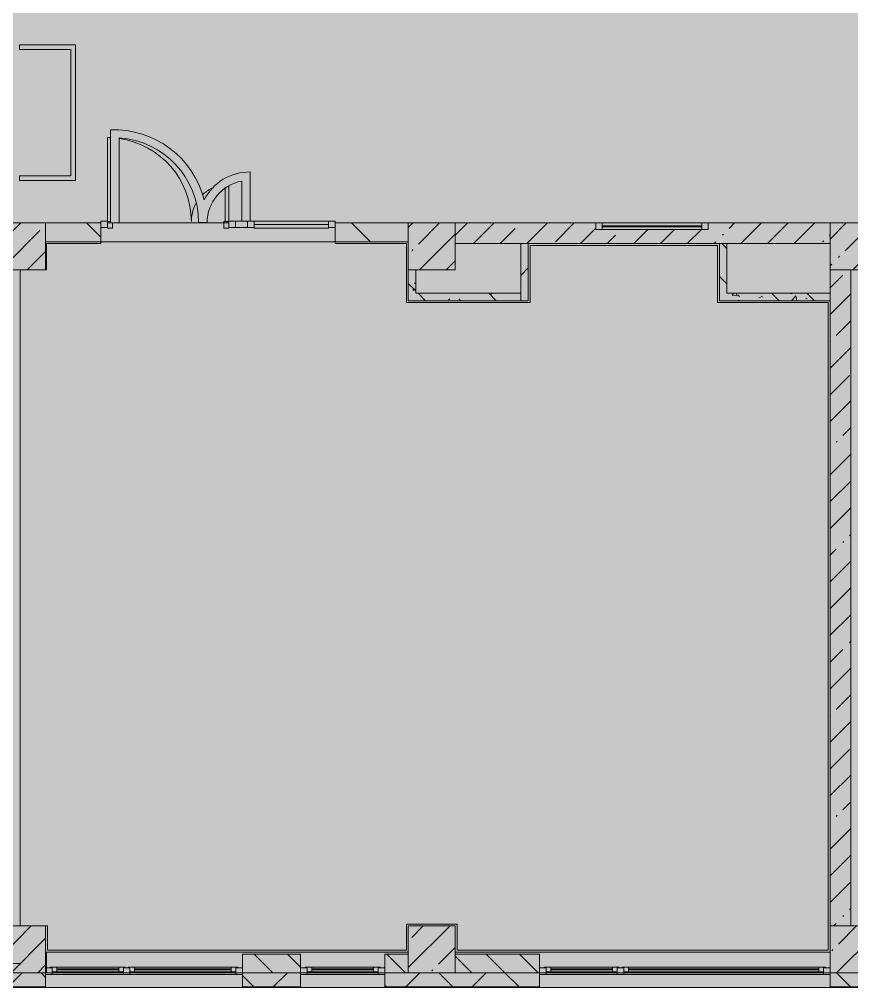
# Model space of a CAD drawing. Header units: millimetres. Extents: x 35224 to 234359, y -8553 to 29000.
# Drawn here: x 146109 to 154989, y -258 to 10072 of the extents above; entities that cross this region are included whole.
import ezdxf

# ---------------------------------------------------------------- set-up
doc = ezdxf.new("R2010")
doc.units = ezdxf.units.MM
doc.layers.add('A-DETL-GENF-2', color=7, linetype='Continuous', lineweight=9, true_color=0xc0c0c0, transparency=0.4)
for name, color, linetype, lineweight, true_color in [('A-DETL-GENF-4', 7, 'Continuous', 5, 0xb7b7b7), ('A-DOOR-3', 7, 'Continuous', 5, 0xe2e2e2), ('A-DOOR-4', 7, 'Continuous', 5, 0xb7b7b7), ('A-FLOR-1', 7, 'Continuous', 5, 0xb7b7b7), ('A-GLAZ-2', 7, 'Continuous', 5, 0x737373), ('A-GLAZ-CURT-2', 7, 'Continuous', 5, 0x737373), ('A-GLAZ-CWMG-2', 7, 'Continuous', 5, 0x737373), ('A-WALL-5', 7, 'Continuous', 5, 0x737373), ('A-WALL-6', 7, 'Continuous', 9, 0x737373), ('I-WALL-2', 7, 'Continuous', 5, 0x737373), ('I-WALL-4', 7, 'Continuous', 5, 0x787878), ('S-COLS-2', 7, 'Continuous', 5, 0x737373)]:
    doc.layers.add(name, color=color, linetype=linetype, lineweight=lineweight, true_color=true_color)
for name, color, linetype, lineweight in [('A-WALL', 7, 'Continuous', 9), ('A-WALL-4', 7, 'Continuous', 5), ('I-WALL-3', 7, 'Continuous', 5), ('S-COLS-1', 7, 'Continuous', 5), ('Оси', 7, 'Continuous', 9)]:
    doc.layers.add(name, color=color, linetype=linetype, lineweight=lineweight)
pattern_1 = [(45, (107348.6900749453, 0), (-285.1231318439457, 285.1231318439457), []), (45, (107633.8130749453, 0), (-285.1231318439457, 285.1231318439457), [504.031, -100.806, 16.764, -84.042])]
pattern_2 = [(135, (107348.6900749453, 0), (-377.1707570849044, -377.1707570849044), [533.4, -88.9, 17.78, -88.9]), (135, (107348.6900749453, 376.936), (-377.1707570849044, -377.1707570849044), []), (49.99999999999999, (107348.6900749453, 0), (637.6445496317396, -55.7866012491894), [66.675, -733.425]), (355, (107348.6900749453, 0), (-123.3494052812125, 668.6992114200309), [53.34, -586.74]), (100.451, (107401.8270749453, -4.649), (514.2988465281414, 612.9079156658227), [56.665, -623.315]), (46.184, (107348.6900749453, 177.8), (948.7764464228744, -147.1496849238301), [100.012, -1100.137]), (96.63599999999998, (107427.7550749453, 165.538), (830.9090981729886, 865.9967942050081), [84.99799999999999, -934.9730000000001]), (351.184, (107348.6900749453, 177.8), (830.9176792580986, 865.9881767122087), [80.01, -880.11]), (21, (107437.5900749453, 133.35), (530.6506082914907, -357.9282728059785), [66.675, -733.425]), (326, (107437.5900749453, 133.35), (216.3079900246975, 644.6584867885285), [53.34, -586.74]), (71.45100000000001, (107481.8110749453, 103.523), (746.9595603724937, 286.7243132246218), [56.665, -623.315]), (37.50000000000001, (107348.6900749453, 0), (10.81053201150218, 295.9425806784625), [16.764, -562.864, 16.764, -578.866, -588.962]), (37.50000000000001, (107348.6900749453, 0), (10.81053201150218, 295.9425806784625), [-1175.258, 16.764, -572.198]), (7.499999999999999, (107348.6900749453, 0), (233.8691553773862, 350.6317535878175), [16.764, -322.834, 16.764, -549.529, -224.472]), (7.499999999999999, (107348.6900749453, 0), (233.8691553773862, 350.6317535878175), [-905.8910000000001, 16.764, -207.708]), (327.5, (107150.4430749453, 0), (474.5678190155741, -20.05130995225451), [16.764, -205.486, 16.764, -676.6560000000001, -920.115]), (327.5, (107150.4430749453, 0), (474.5678190155741, -20.05130995225451), [-915.67, 16.764, -903.3510000000001]), (317.5, (107061.5430749453, 0), (518.4521777352322, 88.99335749141707), [16.764, -272.161, 16.764, -443.7380000000001, -653.415]), (317.5, (107061.5430749453, 0), (518.4521777352322, 88.99335749141707), [-749.427, 16.764, -636.651])]

# ---------------------------------------------------------------- blocks, each defined once
blk = doc.blocks.new('BSC_Колонна _Прямоугольная - 500х500-23286270-3_7_2_птичка')
at = {"layer": 'S-COLS-1'}
h = blk.add_hatch(dxfattribs=at)
h.set_pattern_fill('FP_68', color=256, style=0, pattern_type=2)
h.set_pattern_definition([(45, (-38790, -7650), (-285.1231318439457, 285.1231318439457), []), (45, (-38504.877, -7650), (-285.1231318439457, 285.1231318439457), [504.031, -100.806, 16.764, -84.042])])
h.paths.add_polyline_path([(-249.9999999999432, -249.9999999999778), (250.0000000000645, -249.9999999999432), (250.0000000000645, 250.0000000000471), (-249.9999999999432, 250.0000000000471), (-249.9999999999432, 100.3291778966268)])
at = {"layer": 'S-COLS-2'}
for p, q in [((250.0000000000001, 250), (-250.0000000000001, 249.9999999999993)), ((-250.0000000000001, 249.9999999999993), (-249.9999999999954, -249.9999999999999)), ((249.9999999999998, -249.999999999992), (250.0000000000001, 250)), ((-249.9999999999954, -249.9999999999999), (249.9999999999998, -249.999999999992))]:
    blk.add_line(p, q, dxfattribs=at)
blk = doc.blocks.new('BSC_Колонна _Прямоугольная - 500х500-V98-3_7_2_птичка')
at = {"layer": 'S-COLS-1'}
h = blk.add_hatch(dxfattribs=at)
h.set_pattern_fill('FP_69', color=256, style=0, pattern_type=2)
h.set_pattern_definition([(45, (-43160, -7650), (-285.1231318439457, 285.1231318439457), []), (45, (-42874.877, -7650), (-285.1231318439457, 285.1231318439457), [504.031, -100.806, 16.764, -84.042])])
h.paths.add_polyline_path([(-249.9999999999432, -249.9999999999778), (250.0000000000645, -249.9999999999432), (250.0000000000645, 250.0000000000471), (-249.9999999999432, 250.0000000000471)])
at = {"layer": 'S-COLS-2'}
for p, q in [((250.0000000000001, 250), (-250.0000000000001, 249.9999999999993)), ((-250.0000000000001, 249.9999999999993), (-249.9999999999954, -249.9999999999999)), ((249.9999999999998, -249.999999999992), (250.0000000000001, 250)), ((-249.9999999999954, -249.9999999999999), (249.9999999999998, -249.999999999992))]:
    blk.add_line(p, q, dxfattribs=at)
blk = doc.blocks.new('BSC_Колонна _Прямоугольная - 500х500-V99-3_7_2_птичка')
at = {"layer": 'S-COLS-1'}
h = blk.add_hatch(dxfattribs=at)
h.set_pattern_fill('FP_70', color=256, style=0, pattern_type=2)
h.set_pattern_definition([(45, (-47660, -7650), (-285.1231318439457, 285.1231318439457), []), (45, (-47374.877, -7650), (-285.1231318439457, 285.1231318439457), [504.031, -100.806, 16.764, -84.042])])
h.paths.add_polyline_path([(-113.1469095863938, -250.0000000000125), (250.0000000000471, -249.9999999999432), (250.0000000000471, 250.0000000000471), (-249.9999999999605, 250.0000000000471), (-249.9999999999432, -250.0000000000125)])
at = {"layer": 'S-COLS-2'}
for p, q in [((250.0000000000001, 250), (-250.0000000000001, 249.9999999999993)), ((-250.0000000000001, 249.9999999999993), (-249.9999999999954, -249.9999999999999)), ((249.9999999999998, -249.999999999992), (250.0000000000001, 250)), ((-249.9999999999954, -249.9999999999999), (249.9999999999998, -249.999999999992))]:
    blk.add_line(p, q, dxfattribs=at)
blk = doc.blocks.new('BSC_Колонна _Прямоугольная - 500х500-V104-3_7_2_птичка')
at = {"layer": 'S-COLS-1'}
h = blk.add_hatch(dxfattribs=at)
h.set_pattern_fill('FP_75', color=256, style=0, pattern_type=2)
h.set_pattern_definition([(45, (-38790, -150), (-285.1231318439457, 285.1231318439457), []), (45, (-38504.877, -150), (-285.1231318439457, 285.1231318439457), [504.031, -100.806, 16.764, -84.042])])
h.paths.add_polyline_path([(-249.9999999999432, -249.9999999999778), (250.0000000000645, -249.9999999999432), (250.0000000000645, 250.0000000000471), (-249.9999999999605, 250.0000000000471), (-249.9999999999605, 80.48647143902336)])
at = {"layer": 'S-COLS-2'}
for p, q in [((250.0000000000001, 250), (-250.0000000000001, 249.9999999999993)), ((-250.0000000000001, 249.9999999999993), (-249.9999999999954, -249.9999999999999)), ((249.9999999999998, -249.999999999992), (250.0000000000001, 250)), ((-249.9999999999954, -249.9999999999999), (249.9999999999998, -249.999999999992))]:
    blk.add_line(p, q, dxfattribs=at)
blk = doc.blocks.new('BSC_Колонна _Прямоугольная - 500х500-V105-3_7_2_птичка')
at = {"layer": 'S-COLS-1'}
h = blk.add_hatch(dxfattribs=at)
h.set_pattern_fill('FP_76', color=256, style=0, pattern_type=2)
h.set_pattern_definition([(45, (-43160, -150), (-285.1231318439457, 285.1231318439457), []), (45, (-42874.877, -150), (-285.1231318439457, 285.1231318439457), [504.031, -100.806, 16.764, -84.042])])
h.paths.add_polyline_path([(-249.9999999999432, -249.9999999999778), (250.0000000000645, -249.9999999999432), (250.0000000000645, 250.0000000000471), (-249.9999999999432, 250.0000000000471), (-249.9999999999432, 32.08819538443386)])
at = {"layer": 'S-COLS-2'}
for p, q in [((250.0000000000001, 250), (-250.0000000000001, 249.9999999999993)), ((-250.0000000000001, 249.9999999999993), (-249.9999999999954, -249.9999999999999)), ((249.9999999999998, -249.999999999992), (250.0000000000001, 250)), ((-249.9999999999954, -249.9999999999999), (249.9999999999998, -249.999999999992))]:
    blk.add_line(p, q, dxfattribs=at)
blk = doc.blocks.new('BSC_Колонна _Прямоугольная - 500х500-V106-3_7_2_птичка')
at = {"layer": 'S-COLS-1'}
h = blk.add_hatch(dxfattribs=at)
h.set_pattern_fill('FP_77', color=256, style=0, pattern_type=2)
h.set_pattern_definition([(45, (-47660, -150), (-285.1231318439457, 285.1231318439457), []), (45, (-47374.877, -150), (-285.1231318439457, 285.1231318439457), [504.031, -100.806, 16.764, -84.042])])
h.paths.add_polyline_path([(-249.9999999999432, -250.0000000000125), (250.0000000000645, -249.9999999999432), (250.0000000000645, 250.0000000000125), (-249.9999999999432, 250.0000000000125)])
at = {"layer": 'S-COLS-2'}
for p, q in [((250.0000000000001, 250), (-250.0000000000001, 249.9999999999993)), ((-250.0000000000001, 249.9999999999993), (-249.9999999999954, -249.9999999999999)), ((249.9999999999998, -249.999999999992), (250.0000000000001, 250)), ((-249.9999999999954, -249.9999999999999), (249.9999999999998, -249.999999999992))]:
    blk.add_line(p, q, dxfattribs=at)
blk = doc.blocks.new('120_Окно_СКБ_2Ст - 120_Окно_СКБ_2Ст 3100х2500 _мал_створка слева_ 2-V129-3_7_2_птичка')
at = {"layer": 'A-GLAZ-2'}
for p, q in [((-1550.000000000005, -126.9999999999662), (-1550.000000000005, -56.99999999995605)), ((-1550.000000000005, -56.99999999995605), (-1479.999999999972, -56.99999999995618)), ((1549.999999999991, -56.99999999996092), (-1550.000000000006, -56.99999999995591)), ((-1479.999999999972, -56.99999999995618), (-1479.999999999972, -126.9999999999663)), ((650.0000000000198, -86.99999999997189), (-1479.999999999978, -86.99999999996503)), ((-1479.999999999978, -86.99999999996503), (-1479.999999999979, -126.9999999999675)), ((-1429.999999999976, -136.9999999999591), (-1429.999999999973, -86.9999999999651)), ((600.0000000000285, -136.9999999999746), (600.0000000000284, -86.99999999997173)), ((650.0000000000249, -126.9999999999697), (650.0000000000249, -56.99999999995956)), ((650.0000000000249, -56.99999999995956), (720.0000000000246, -56.9999999999597)), ((650.0000000000196, -126.9999999999744), (650.0000000000198, -86.99999999997189)), ((720.0000000000246, -56.9999999999597), (720.0000000000246, -126.9999999999698)), ((1480.000000000027, -86.99999999997233), (720.000000000027, -86.9999999999699)), ((720.000000000027, -86.9999999999699), (720.0000000000267, -126.9999999999724)), ((770.0000000000308, -136.9999999999731), (770.0000000000314, -86.99999999997003)), ((1430.000000000035, -136.9999999999752), (1430.000000000035, -86.99999999997216)), ((1480.00000000004, -126.9999999999711), (1480.00000000004, -56.99999999996092)), ((1480.00000000004, -56.99999999996092), (1549.999999999991, -56.99999999996106)), ((1480.000000000026, -126.9999999999748), (1480.000000000027, -86.99999999997233)), ((1549.999999999991, -56.99999999996106), (1549.999999999991, -126.9999999999712)), ((-1479.999999999972, -126.9999999999663), (-1550.000000000005, -126.9999999999662)), ((-1549.999982117578, -126.999999999966), (-1499.999999999971, -126.9999999999661)), ((-1479.999999999979, -126.9999999999675), (-1499.999999999976, -126.9999999999675)), ((-1499.999999999976, -126.9999999999675), (-1499.999999999976, -136.999999999968)), ((-1499.999999999976, -136.999999999968), (670.0000000000283, -136.999999999975)), ((670.0000000000284, -136.9999999999753), (-1499.999999999976, -136.9999999999579)), ((-1429.999999999974, -106.9999999999631), (600.0000000000288, -106.9999999999696)), ((600.0000000000288, -116.9999999999696), (-1429.999999999975, -116.999999999963)), ((720.0000000000246, -126.9999999999698), (650.0000000000249, -126.9999999999697)), ((670.0000000000283, -126.9999999999745), (650.0000000000196, -126.9999999999744)), ((670.0000000000234, -126.9999999999696), (700.0000000000272, -126.9999999999697)), ((670.0000000000283, -136.999999999975), (670.0000000000283, -126.9999999999745)), ((720.0000000000267, -126.9999999999724), (700.0000000000305, -126.9999999999723)), ((700.0000000000305, -126.9999999999723), (700.0000000000305, -136.9999999999729)), ((700.0000000000305, -136.9999999999729), (1500.000000000035, -136.9999999999754)), ((1500.000000000035, -136.9999999999754), (700.0000000000304, -136.9999999999729)), ((770.0000000000313, -106.9999999999679), (1430.000000000035, -106.99999999997)), ((1430.000000000035, -116.9999999999699), (770.0000000000313, -116.9999999999678)), ((1549.999999999991, -126.9999999999712), (1480.00000000004, -126.9999999999711)), ((1500.000000000035, -126.9999999999749), (1480.000000000026, -126.9999999999748)), ((1500.000000000031, -126.9999999999709), (1549.999999999991, -126.999999999971)), ((1500.000000000035, -136.9999999999754), (1500.000000000035, -126.9999999999749))]:
    blk.add_line(p, q, dxfattribs=at)
blk = doc.blocks.new('120_Окно_СКБ_2Ст - 120_Окно_СКБ_2Ст 2100х2400 _мал створка справа_-V130-3_7_2_птичка')
at = {"layer": 'A-GLAZ-2'}
for p, q in [((-1050.000000000006, -126.999999999967), (-1050.000000000006, -56.99999999995686)), ((-1050.000000000006, -56.99999999995686), (-979.999999999972, -56.99999999995699)), ((1049.999999999991, -56.9999999999601), (-1050.000000000006, -56.99999999995672)), ((-979.999999999972, -56.99999999995699), (-979.999999999972, -126.9999999999671)), ((150.0000000000198, -86.99999999996864), (-979.9999999999795, -86.999999999965)), ((-979.9999999999795, -86.999999999965), (-979.9999999999797, -126.9999999999675)), ((-929.9999999999758, -136.9999999999682), (-929.9999999999752, -86.99999999996517)), ((100.0000000000283, -136.9999999999715), (100.0000000000284, -86.99999999996848)), ((150.0000000000245, -126.999999999969), (150.0000000000245, -56.99999999995882)), ((150.0000000000245, -56.99999999995882), (220.0000000000244, -56.99999999995889)), ((150.0000000000196, -126.9999999999712), (150.0000000000198, -86.99999999996864)), ((220.0000000000244, -56.99999999995889), (220.0000000000244, -126.999999999969)), ((980.0000000000263, -86.99999999997071), (220.0000000000266, -86.99999999996828)), ((220.0000000000266, -86.99999999996828), (220.0000000000265, -126.9999999999708)), ((270.0000000000305, -136.9999999999715), (270.000000000031, -86.99999999996842)), ((930.0000000000348, -136.9999999999736), (930.0000000000349, -86.99999999997056)), ((980.0000000000405, -126.9999999999702), (980.0000000000405, -56.9999999999601)), ((980.0000000000405, -56.9999999999601), (1049.999999999992, -56.99999999996024)), ((980.0000000000261, -126.9999999999732), (980.0000000000263, -86.99999999997071)), ((1049.999999999992, -56.99999999996024), (1049.999999999992, -126.9999999999704)), ((-979.999999999972, -126.9999999999671), (-1050.000000000006, -126.999999999967)), ((-1050.000000000006, -126.9999999999668), (-999.9999999999712, -126.9999999999669)), ((-979.9999999999797, -126.9999999999675), (-999.9999999999761, -126.9999999999674)), ((-999.9999999999761, -126.9999999999674), (-999.9999999999762, -136.9999999999679)), ((-999.9999999999761, -136.9999999999679), (170.0000000000281, -136.9999999999717)), ((170.0000000000281, -136.9999999999718), (-999.9999999999761, -136.999999999968)), ((-929.9999999999753, -106.999999999963), (100.0000000000284, -106.9999999999663)), ((100.0000000000283, -116.9999999999663), (-929.9999999999757, -116.9999999999629)), ((220.0000000000244, -126.999999999969), (150.0000000000245, -126.999999999969)), ((170.0000000000281, -126.9999999999712), (150.0000000000196, -126.9999999999712)), ((170.0000000000325, -126.9999999999688), (200.0000000000363, -126.9999999999688)), ((170.0000000000281, -136.9999999999717), (170.0000000000281, -126.9999999999712)), ((220.0000000000265, -126.9999999999708), (200.0000000000303, -126.9999999999707)), ((200.0000000000303, -126.9999999999707), (200.0000000000302, -136.9999999999712)), ((200.0000000000302, -136.9999999999712), (1000.000000000034, -136.9999999999738)), ((1000.000000000034, -136.9999999999738), (200.0000000000302, -136.9999999999712)), ((270.0000000000308, -106.9999999999662), (930.0000000000348, -106.9999999999684)), ((930.0000000000348, -116.9999999999683), (270.0000000000308, -116.9999999999662)), ((1049.999999999992, -126.9999999999704), (980.0000000000405, -126.9999999999702)), ((1000.000000000034, -126.9999999999733), (980.0000000000261, -126.9999999999732)), ((1000.000000000041, -126.9999999999701), (1049.999939973732, -126.9999999999702)), ((1000.000000000034, -136.9999999999738), (1000.000000000034, -126.9999999999733))]:
    blk.add_line(p, q, dxfattribs=at)
blk = doc.blocks.new('120_Окно_СКБ_1Ст - 120_Окно_СКБ_1Ст 900х2500_h_-V127-3_7_2_птичка')
at = {"layer": 'A-GLAZ-2'}
for p, q in [((-450.0000000000072, -126.9999999999679), (-450.0000000000072, -56.9999999999578)), ((-450.0000000000072, -56.9999999999578), (-379.9999999999655, -56.99999999995794)), ((449.999999999992, -56.99999999995914), (-450.0000000000076, -56.99999999995769)), ((-379.9999999999655, -56.99999999995794), (-379.9999999999655, -126.9999999999681)), ((379.999999999989, -86.99999999996878), (-380.0000000000107, -86.99999999996635)), ((-380.0000000000107, -86.99999999996635), (-380.0000000000108, -126.9999999999688)), ((-330.0000000000068, -136.9999999999696), (-330.0000000000063, -86.9999999999665)), ((329.9999999999974, -136.9999999999717), (329.9999999999976, -86.99999999996864)), ((380.000000000048, -126.9999999999693), (380.000000000048, -56.99999999995916)), ((380.000000000048, -56.99999999995916), (449.9999999999924, -56.99999999995929)), ((379.9999999999889, -126.9999999999713), (379.999999999989, -86.99999999996878)), ((449.9999999999924, -56.99999999995929), (449.9999999999924, -126.9999999999694)), ((-379.9999999999655, -126.9999999999681), (-450.0000000000072, -126.9999999999679)), ((-450.0000000000076, -126.9999999999679), (-400.000000000004, -126.999999999968)), ((-380.0000000000108, -126.9999999999688), (-400.000000000007, -126.9999999999688)), ((-400.000000000007, -126.9999999999688), (-400.000000000007, -136.9999999999693)), ((-400.000000000007, -136.9999999999693), (399.999999999997, -136.9999999999719)), ((399.999999999997, -136.9999999999719), (-400.000000000007, -136.9999999999693)), ((-330.0000000000065, -106.9999999999643), (329.9999999999974, -106.9999999999664)), ((329.9999999999974, -116.9999999999664), (-330.0000000000065, -116.9999999999643)), ((449.9999999999924, -126.9999999999694), (380.000000000048, -126.9999999999693)), ((399.999999999997, -126.9999999999714), (379.9999999999889, -126.9999999999713)), ((400.0000000000097, -126.9999999999692), (449.999999999992, -126.9999999999693)), ((399.999999999997, -136.9999999999719), (399.999999999997, -126.9999999999714))]:
    blk.add_line(p, q, dxfattribs=at)
blk = doc.blocks.new('Прямоугольный импост - 50 x 70 мм-V261-3_7_2_птичка')
at = {"layer": 'A-GLAZ-CWMG-2'}
for p, q in [((-70.0000000000014, 34.99999999999962), (0, 34.99999999999962)), ((-70.0000000000014, -34.99999999999962), (-70.0000000000014, 34.99999999999962)), ((0, 34.99999999999962), (0, -34.99999999999962)), ((0, -34.99999999999962), (-70.0000000000014, -34.99999999999962))]:
    blk.add_line(p, q, dxfattribs=at)
blk = doc.blocks.new('Дверь_Витражная_остекление_ - ДВН_ДАО_Главный вход_1200 в свету-V262-3_7_2_птичка')
at = {"layer": 'A-DOOR-3'}
for points in [[(-647.4999999999135, 30.00000000002783), (-613.4883955160102, 35.00000000004402), (-613.4883955160275, 925.0000000000496), (-647.4999999999308, 921.7518797556277), (-647.4999999999135, 35.00000000004402)], [(607.5000000000612, 30.00000000002783), (647.5000000000521, 35.00000000004402), (647.5000000000347, 410.4748570641116), (607.5000000000438, 378.3769550022583), (607.5000000000612, 35.00000000004402)]]:
    blk.add_hatch(color=256, dxfattribs=at).paths.add_polyline_path(points)
at = {"layer": 'A-DETL-GENF-4'}
for p, q in [((-613.4883955160891, 924.9999999999727), (-647.4999999999917, 924.9999999999728)), ((-647.4999999999917, 924.9999999999728), (-647.4999999999932, 35.00000000000693)), ((607.4999999999853, 385.0520140507913), (607.499999999986, 29.99999999999379)), ((647.499999999986, 35.00000000000707), (647.4999999999853, 410.4748570641395)), ((-647.4999999999932, 29.99999999999403), (-613.4883955160801, 29.99999999999397)), ((-613.4883955160782, 29.99999999999399), (-647.499999999993, 29.99999999999397)), ((-592.499999999993, -40.000000000006), (-592.499999999993, 14.99999999906828)), ((592.499999999986, -40.00000000000602), (592.499999999986, 29.99999999999399)), ((592.499999999986, 29.99999999999398), (647.499999999986, 29.99999999999398)), ((607.499999999986, 29.99999999999376), (647.499999999986, 29.99999999999384)), ((-647.499999999993, -40.00000000000602), (-592.4999999999928, -40.000000000006)), ((647.499999999986, -40.00000000000602), (592.499999999986, -40.00000000000602))]:
    blk.add_line(p, q, dxfattribs=at)
at = {"layer": 'A-DOOR-4'}
for p, q in [((-647.4999999999898, 924.9999999999732), (-647.499999999993, 35.00000000000707)), ((647.4999999999848, 410.4748570641399), (647.499999999986, 35.00000000000713))]:
    blk.add_line(p, q, dxfattribs=at)
for centre, radius, start, end in [((-647.4999999999931, 29.99999999999402), 894.9999999999797, 87.78642507887425, 89.99999999999984), ((-647.4999999999931, 29.99999999999402), 894.999999999979, 359.9999999999996, 81.92896125367797), ((647.4999999999861, 29.99999999999401), 400.0000000000003, 117.1205729378405, 134.5388547823214), ((647.4999999999861, 29.99999999999401), 400.0000000000004, 151.2129731264885, 179.9999999999997)]:
    blk.add_arc(centre, radius, start, end, dxfattribs=at)
blk = doc.blocks.new('Системная панель - Стемалит - 40мм-V263-3_7_2_птичка')
at = {"layer": 'A-GLAZ-CURT-2'}
for p, q in [((65.00000000000254, 34.99999999999962), (-65.00000000000254, 34.99999999999962)), ((-65.00000000000254, 34.99999999999962), (-65.00000000000254, -34.99999999999962)), ((65.00000000000254, -34.99999999999962), (65.00000000000254, 34.99999999999962)), ((-65.00000000000254, -34.99999999999962), (65.00000000000254, -34.99999999999962))]:
    blk.add_line(p, q, dxfattribs=at)
blk = doc.blocks.new('Прямоугольный импост - 50 x 70 мм-V264-3_7_2_птичка')
at = {"layer": 'A-GLAZ-CWMG-2'}
for p, q in [((-35.0000000000007, 34.99999999999962), (35.0000000000007, 34.99999999999962)), ((-35.0000000000007, -34.99999999999962), (-35.0000000000007, 34.99999999999962)), ((35.0000000000007, 34.99999999999962), (35.0000000000007, -34.99999999999962)), ((35.0000000000007, -34.99999999999962), (-35.0000000000007, -34.99999999999962))]:
    blk.add_line(p, q, dxfattribs=at)
blk = doc.blocks.new('Прямоугольный импост - 50 x 70 мм-V265-3_7_2_птичка')
at = {"layer": 'A-GLAZ-CWMG-2'}
for p, q in [((0, 34.99999999999962), (-70.0000000000014, 34.99999999999962)), ((-70.0000000000014, 34.99999999999962), (-70.0000000000014, -34.99999999999962)), ((0, -34.99999999999962), (0, 34.99999999999962)), ((-70.0000000000014, -34.99999999999962), (0, -34.99999999999962))]:
    blk.add_line(p, q, dxfattribs=at)
blk = doc.blocks.new('Системная панель - Стекло - 40мм-V266-3_7_2_птичка')
at = {"layer": 'A-GLAZ-CURT-2'}
for p, q in [((397.5000000000049, 0), (-397.5000000000049, 0)), ((-397.5000000000049, 0), (-397.5000000000049, -39.99999999999957)), ((397.5000000000049, -39.99999999999957), (397.5000000000049, 0)), ((-397.5000000000049, -39.99999999999957), (397.5000000000049, -39.99999999999957))]:
    blk.add_line(p, q, dxfattribs=at)
blk = doc.blocks.new('Прямоугольный импост - 50 x 70 мм-V267-3_7_2_птичка')
at = {"layer": 'A-GLAZ-CWMG-2'}
for p, q in [((-35.0000000000007, 34.99999999999962), (35.0000000000007, 34.99999999999962)), ((-35.0000000000007, -34.99999999999962), (-35.0000000000007, 34.99999999999962)), ((35.0000000000007, 34.99999999999962), (35.0000000000007, -34.99999999999962)), ((35.0000000000007, -34.99999999999962), (-35.0000000000007, -34.99999999999962))]:
    blk.add_line(p, q, dxfattribs=at)
blk = doc.blocks.new('Прямоугольный импост - 50 x 70 мм-V268-3_7_2_птичка')
at = {"layer": 'A-GLAZ-CWMG-2'}
blk.add_line((42059.99998117722, 7920.00000533465), (41264.99998117721, 7920.000005334658), dxfattribs=at)
blk = doc.blocks.new('120_Окно_СКБ_1Ст - 120_Окно_СКБ_1Ст 400х1200 EI30-V274-3_7_2_птичка')
at = {"layer": 'A-GLAZ-2'}
for p, q in [((-600.0000000000073, 40.00000000095767), (-600.0000000000073, 110.0000000009678)), ((-600.0000000000073, 110.0000000009678), (-529.9999999999654, 110.0000000009677)), ((599.9999999999919, 110.000000000966), (-600.0000000000076, 110.0000000009679)), ((-529.9999999999654, 110.0000000009677), (-529.9999999999654, 40.00000000095757)), ((530.0000000000479, 40.00000000095588), (530.0000000000479, 110.000000000966)), ((530.0000000000479, 110.000000000966), (599.9999999999923, 110.0000000009659)), ((599.9999999999923, 110.0000000009659), (599.9999999999923, 40.00000000095577)), ((-529.9999999999654, 40.00000000095757), (-600.0000000000073, 40.00000000095767)), ((-600.0000000000076, 40.00000000095777), (599.9999999999919, 40.00000000095583)), ((529.9999999999892, 80.00000000095692), (-530.0000000000099, 80.00000000096034)), ((529.9999999999892, 70.00000000095696), (-530.0000000000099, 70.00000000096038)), ((599.9999999999923, 40.00000000095577), (530.0000000000479, 40.00000000095588))]:
    blk.add_line(p, q, dxfattribs=at)

msp = doc.modelspace()

# ---------------------------------------------------------------- hatches: boundary and pattern name
at = {"layer": 'A-DETL-GENF-2'}
msp.add_hatch(color=256, dxfattribs=at).paths.add_polyline_path([(178200.6435638576, -251.6793637155826), (183198.6900212005, -251.6793637155826), (183198.6900212005, 3288.320636284375), (191918.6900212006, 3288.320636284375), (191918.6900212006, 27348.32063628441), (149258.6900212006, 27348.32063628455), (149258.6900212006, 23888.32063628451), (145658.807834366, 23888.32063628451), (145658.807834366, -251.6793637155132), (177268.4395498937, -251.6793637155826)])
at = {"layer": 'A-WALL-4'}
h = msp.add_hatch(dxfattribs=at)
h.set_pattern_fill('FP_91', color=256, style=0, pattern_type=2)
h.set_pattern_definition([(135, (107348.6900749453, 0), (-176.7766952966369, -176.7766952966369), [])])
h.paths.add_polyline_path([(172607.4194800743, -100.0000000018138), (172758.6900561225, -100.0000000018138), (172758.6900561226, 99.99999999817537), (172508.6900569499, 99.99999999817537), (172508.6900569499, -100.0000000018138)])
h.paths.add_polyline_path([(162353.1753264718, -100.0000000018138), (162858.6901037739, -100.0000000018138), (162858.6901037739, 99.99999999821003), (162108.6901037739, 99.99999999821003), (162108.6901037739, -100.0000000018138)])
h.paths.add_polyline_path([(164258.6900561225, -100.0000000018138), (165158.6900927122, -100.0000000018138), (165158.6900927122, 99.99999999821003), (164258.6900561225, 99.99999999821003), (164258.6900561225, -52.16707153340922)])
h.paths.add_polyline_path([(171608.6900569499, -100.0000000018138), (171608.6900569499, 99.99999999817537), (171058.6900927122, 99.99999999821003), (171058.6900927122, -100.0000000018138)])
h.paths.add_polyline_path([(168758.6900561226, -100.0000000018138), (168958.6900927123, -100.0000000018138), (168958.6900927123, 99.99999999821003), (168758.6900561226, 99.99999999821003), (168758.6900561226, 42.85713240117602)])
h.paths.add_polyline_path([(155508.6900903996, -100.0000000017445), (155508.6900903996, 99.99999999824468), (155258.6900534541, 99.99999999824468), (155258.6900534541, -100.0000000017445)])
h.paths.add_polyline_path([(158358.6900927123, -100.0000000017445), (158358.6900927123, 99.99999999821003), (157608.6900903996, 99.99999999824468), (157608.6900903996, -100.0000000017445)])
h.paths.add_polyline_path([(151166.7271589053, -100.0000000017445), (151658.6900713365, -100.0000000017445), (151658.6900713365, 99.99999999824468), (150758.6900561225, 99.99999999824468), (150758.6900561225, -100.0000000017445)])
h.paths.add_polyline_path([(159758.6900561225, -100.0000000017445), (160008.6901037739, -100.0000000017445), (160008.6901037739, 99.99999999821003), (159758.6900561225, 99.99999999821003), (159758.6900561225, 33.33332160776327)])
h.paths.add_polyline_path([(150258.6900561225, -100.0000000017445), (150258.6900561225, 99.99999999824468), (150008.6900561226, 99.99999999824468), (150008.6900561226, -100.0000000017445)])
h.paths.add_polyline_path([(149108.6900561226, -100.0000000017445), (149108.6900561226, 99.99999999824468), (148488.6899664483, 99.99999999824468), (148488.6899664483, -100.0000000017099)])
h.paths.add_polyline_path([(145838.6900538099, -100.0000000017099), (145888.6899713122, -100.0000000017099), (145888.6899713122, 99.99999999824468), (145838.6900538099, 99.99999999824468)])
h = msp.add_hatch(dxfattribs=at)
h.set_pattern_fill('FP_93', color=256, style=0, pattern_type=2)
h.set_pattern_definition([(45, (107348.6900749453, 0), (-353.5533905932738, 353.5533905932738), []), (135, (107348.6900749453, 0), (-353.5533905932738, -353.5533905932737), [])])
h.paths.add_polyline_path([(163975.7797198819, -250.0000000018144), (163975.7797198819, -100.0000000018138), (163758.6901037739, -100.0000000018138), (163758.6901037739, -250.0000000018144)])
h.paths.add_polyline_path([(162858.6901037739, -250.0000000018144), (162858.6901037739, -100.0000000018138), (162108.6901037739, -100.0000000018138), (162108.6901037739, -250.0000000018144), (162353.1753264718, -250.0000000018144)])
h.paths.add_polyline_path([(149108.6900561226, -250.0000000017797), (149108.6900561226, -100.0000000017445), (148488.6899664483, -100.0000000017445), (148488.6899664483, -250.0000000017797)])
h.paths.add_polyline_path([(151658.6900713365, -250.0000000017797), (151658.6900713365, -100.0000000017445), (150008.6900561226, -100.0000000017445), (150008.6900561226, -250.0000000017797), (151166.7271589053, -250.0000000017797)])
h.paths.add_polyline_path([(155508.6900903997, -250.0000000017797), (155508.6900903996, -100.0000000017445), (154758.6900713365, -100.0000000017445), (154758.6900713365, -250.0000000017797), (155258.6900534541, -250.0000000017797)])
h.paths.add_polyline_path([(160008.6901037739, -250.0000000017797), (160008.6901037739, -100.0000000018138), (159258.6900927124, -100.0000000018138), (159258.6900927123, -250.0000000017797), (159556.5632845801, -250.0000000017797)])
h.paths.add_polyline_path([(157608.6900903996, -250.0000000017797), (158358.6900927123, -250.0000000017797), (158358.6900927123, -100.0000000017445), (157608.6900903996, -100.0000000017445)])
h.paths.add_polyline_path([(145658.807834366, -250.0000000017104), (146388.6899664483, -250.0000000017104), (146388.6899664483, -100.0000000017445), (145658.807834366, -100.0000000017099), (145658.807834366, -182.2929339984309)])
at = {"layer": 'I-WALL-3'}
h = msp.add_hatch(dxfattribs=at)
h.set_pattern_fill('FP_92', color=256, style=0, pattern_type=2)
h.set_pattern_definition([(135, (107348.6900749453, 0), (-353.5533905932738, -353.5533905932737), [])])
h.paths.add_polyline_path([(149478.6900561225, 7700.000005334688), (150258.6900561225, 7700.000005334688), (150258.6900561225, 7900.000005334678), (149478.6900561225, 7900.000005334678)])
h.paths.add_polyline_path([(146844.6035641118, 7700.000005334688), (146978.6900561226, 7700.000005334688), (146978.6900561226, 7900.000005334712), (146388.6899713123, 7900.000005334712), (146388.6899713123, 7700.000005334688)])
h.paths.add_polyline_path([(145888.6899713123, 7700.000005334688), (145888.6899713123, 7900.000005334712), (145838.6900538099, 7900.000005334712), (145838.6900538099, 7700.000005334688)])
h = msp.add_hatch(dxfattribs=at)
h.set_pattern_fill('FP_89', color=256, style=0, pattern_type=2)
h.set_pattern_definition(pattern_1)
h.paths.add_polyline_path([(153658.6901737481, 7680.000005334693), (154758.6901243473, 7680.000005334693), (154758.6901243472, 7900.000005334678), (153458.6901243473, 7900.000005334678), (153458.6901243473, 7830.000005335629), (152258.6901243473, 7830.000005335629), (152258.6901243473, 7900.000005334678), (150758.6900561226, 7900.000005334678), (150758.6900561226, 7680.000005334693), (153578.6901737481, 7680.000005334693)])
h = msp.add_hatch(dxfattribs=at)
h.set_pattern_fill('FP_94', color=256, style=0, pattern_type=2)
h.set_pattern_definition([(45, (107348.6900749453, 0), (-176.7766952966369, 176.7766952966369), [])])
h.paths.add_polyline_path([(151538.6900561225, 7070.000005334658), (151538.6900561225, 7680.000005334693), (151458.6900561226, 7680.000005334693), (151458.6900561226, 7070.000005334658)])
h = msp.add_hatch(dxfattribs=at)
h.set_pattern_fill('FP_89', color=256, style=0, pattern_type=2)
h.set_pattern_definition(pattern_1)
h.paths.add_polyline_path([(154758.6900736182, 399.9999999982111), (154978.6901243472, 399.9999999982111), (154978.6901243473, 7400.000005334618), (154758.6901243473, 7400.000005334618), (154758.6900751882, 606.4368917427217)])
at = {"layer": 'I-WALL-4'}
h = msp.add_hatch(dxfattribs=at)
h.set_pattern_fill('FP_99', color=256, style=0, pattern_type=2)
h.set_pattern_definition(pattern_2)
h.paths.add_polyline_path([(153658.6901737481, 7070.000005334658), (153658.6901737481, 7680.000005334693), (153578.6901737481, 7680.000005334693), (153578.6901737481, 7070.000005334658)])
h = msp.add_hatch(dxfattribs=at)
h.set_pattern_fill('FP_99', color=256, style=0, pattern_type=2)
h.set_pattern_definition(pattern_2)
h.paths.add_polyline_path([(150338.6900561225, 7150.000005334675), (150338.6900561225, 7400.000005334687), (150258.6900561225, 7400.000005334687), (150258.6900561225, 7150.000005334675)])
h = msp.add_hatch(dxfattribs=at)
h.set_pattern_fill('FP_99', color=256, style=0, pattern_type=2)
h.set_pattern_definition(pattern_2)
h.paths.add_polyline_path([(151458.6900561226, 7070.000005334658), (151458.6900561226, 7150.000005334675), (150258.6900561225, 7150.000005334675), (150258.6900561225, 7070.000005334658), (151166.7271589053, 7070.000005334658)])
h = msp.add_hatch(dxfattribs=at)
h.set_pattern_fill('FP_99', color=256, style=0, pattern_type=2)
h.set_pattern_definition(pattern_2)
h.paths.add_polyline_path([(154758.6901243473, 7070.000005334658), (154758.6901243473, 7150.000005334675), (153658.6901737481, 7150.000005334675), (153658.6901737481, 7070.000005334658)])

# ---------------------------------------------------------------- linework, layer by layer
at = {"layer": 'A-FLOR-1'}
for p, q in [((146708.6900405881, 9799.829379811992), (146108.6900405881, 9799.829379811992)), ((146108.6900405881, 9799.829379811992), (146108.6900405881, 9749.829379811985)), ((146108.6900405881, 9749.829379811985), (146658.6900405881, 9749.829379811987)), ((146658.6900405881, 9749.829379811987), (146658.6900405881, 8401.741687236421)), ((146708.6900405881, 8351.741687236427), (146708.6900405881, 9799.829379811992)), ((147082.7016606064, 8894.430841774049), (147082.7016606064, 7900.000005333723)), ((147172.7016606064, 7900.000005333723), (147172.7016606064, 8806.751885090263)), ((146658.6900405881, 8401.741687236421), (146108.6900405881, 8401.741687236423)), ((146108.6900405881, 8401.741687236423), (146108.6900405881, 8351.741687236425)), ((148572.8514980077, 7920.000005334662), (148572.8514980077, 8443.948302813935)), ((146108.6900405881, 8351.741687236425), (146708.6900405881, 8351.741687236427)), ((148482.8514980077, 8346.441211179193), (148482.8514980077, 7920.000005334662)), ((147082.7016606064, 7900.000005333723), (147172.7016606064, 7900.000005333723)), ((148021.3424735819, 7903.500005333694), (148111.3649890928, 7903.500005333688)), ((146978.6900561225, 7680.000005334655), (146398.6900561225, 7680.000005334657)), ((146398.6900561225, 7680.000005334657), (146398.6900561225, 7400.000005334653)), ((146978.6900561225, 7700.000005334662), (146978.6900561225, 7680.000005334655)), ((149478.6900561225, 7680.000005334648), (149478.6900561225, 7700.00000533466)), ((150238.6900561225, 7680.000005334645), (149478.6900561225, 7680.000005334648)), ((150238.6900561225, 7050.000005334647), (150238.6900561225, 7680.000005334645)), ((153558.690173748, 7660.000005334636), (151558.690173748, 7660.000005334642)), ((151558.690173748, 7660.000005334642), (151558.690173748, 7050.000005334642)), ((153558.690173748, 7050.000005334632), (153558.690173748, 7660.000005334636)), ((146118.6900561225, 7400.000005334655), (146118.6900561225, 399.9999999982306)), ((146398.6900561225, 7400.000005334653), (146388.6899713122, 7400.000005334653)), ((151558.690173748, 7050.000005334642), (150238.6900561225, 7050.000005334647)), ((154738.6901243472, 7050.000005334628), (153558.690173748, 7050.000005334632)), ((154738.6901243472, 139.9999999982172), (154738.6901243472, 7050.000005334628)), ((150238.6900561225, 139.9999999982323), (150238.6900561225, 419.9999999982207)), ((150238.6900561225, 419.9999999982207), (150778.6900561225, 419.9999999982185)), ((150778.6900561225, 419.9999999982185), (150778.6900561225, 139.9999999982302)), ((146388.6900264745, 399.9999999982296), (146408.6900264745, 399.9999999982296)), ((146408.6900264745, 399.9999999982296), (146408.6900264745, 139.9999999982442)), ((146408.6900264745, 139.9999999982442), (150238.6900561225, 139.9999999982323)), ((150778.6900561225, 139.9999999982302), (154738.6901243472, 139.9999999982172))]:
    msp.add_line(p, q, dxfattribs=at)
for centre, radius, start, end in [((147116.3514977029, 7900.000005333736), 995.000000000012, 14.33828662821185, 91.93805160844796), ((147116.3334495958, 7903.500005333757), 905.0090239860664, 359.9999999999953, 86.42903845195131), ((148565.3514980077, 7900.000005333721), 544.0000003047954, 89.21005154341465, 153.0664816404142), ((148565.3514980077, 7900.000005333721), 454.0000003047878, 100.4698480473884, 179.5582880735706)]:
    msp.add_arc(centre, radius, start, end, dxfattribs=at)
at = {"layer": 'A-WALL'}
for p, q in [((144771.6900538099, -250.0000000017606), (146388.6899664482, -250.0000000017659)), ((144771.6900538099, -253.0000000017606), (146388.6899664482, -253.0000000017659)), ((148488.6899664482, -253.0000000017726), (149108.6900561225, -253.0000000017746)), ((150008.6900561225, -253.0000000017776), (151658.6900713364, -253.0000000017829)), ((154758.6900713364, -253.0000000017929), (155508.6900903996, -253.0000000017953))]:
    msp.add_line(p, q, dxfattribs=at)
at = {"layer": 'A-WALL-4'}
msp.add_line((157608.6900903996, -258.0000000018021), (143871.6900538099, -258.0000000017577), dxfattribs=at)
at = {"layer": 'A-WALL-5'}
for p, q in [((149108.6900561225, 99.99999999823562), (148488.6899664482, 99.99999999823763)), ((148488.6899664482, 99.99999999823763), (148488.6899664482, -258.0000000017726)), ((149108.6900561225, -258.0000000017746), (149108.6900561225, 99.99999999823562)), ((150258.6900561225, 99.9999999982319), (150008.6900561225, 99.99999999823271)), ((150008.6900561225, 99.99999999823271), (150008.6900561225, -258.0000000017776)), ((151658.6900713364, 99.99999999822738), (150758.6900561225, 99.9999999982303)), ((151658.6900713364, -258.0000000017828), (151658.6900713364, 99.99999999822738)), ((146388.6899664482, -258.0000000017658), (146388.6899664482, -100.0000000017658)), ((146388.6900264745, -100.0000000017658), (146398.6900264745, -100.0000000017556)), ((149108.6900561225, -100.0000000017746), (150008.6900561225, -100.0000000017775)), ((151658.6900713364, -100.0000000017829), (154758.690053454, -100.0000000017929)), ((154758.6900713364, -100.0000000017929), (154758.6900713364, -258.0000000017929))]:
    msp.add_line(p, q, dxfattribs=at)
at = {"layer": 'A-WALL-6'}
for p, q in [((151538.6900561225, 7680.00000533464), (151458.6900561225, 7680.000005334642)), ((153658.690173748, 7680.000005334634), (153578.690173748, 7680.000005334635)), ((151458.6900561225, 7070.00000533463), (151458.6900561225, 7150.00000533463)), ((154758.6901243472, 7070.000005334628), (154758.6901243472, 7150.000005334628)), ((148488.6899664482, -100.0000000017624), (149108.6900561225, -100.0000000017644)), ((150008.6900561225, -100.0000000017673), (150258.6900561225, -100.0000000017681)), ((150758.6900561225, -100.0000000017697), (151658.6900713364, -100.0000000017726)), ((148488.6899664482, -250.0000000017726), (149108.6900561225, -250.0000000017747)), ((150008.6900561225, -250.0000000017776), (151658.6900713364, -250.0000000017829)), ((154758.6900713364, -250.0000000017929), (155508.6900903996, -250.0000000017953))]:
    msp.add_line(p, q, dxfattribs=at)
at = {"layer": 'I-WALL-2'}
for p, q in [((146978.6900561225, 7900.000005334656), (146388.6899713122, 7900.000005334657)), ((146978.6900561225, 7700.000005334656), (146978.6900561225, 7900.000005334656)), ((147048.6900561225, 7900.000005334656), (147082.7016606064, 7900.000005334656)), ((147172.7016606064, 7900.000005334655), (148343.6900561225, 7900.000005334651)), ((150258.6900561225, 7900.000005334645), (149478.6900561225, 7900.000005334648)), ((149478.6900561225, 7900.000005334648), (149478.6900561225, 7700.000005334648)), ((152258.6901243472, 7900.000005334639), (150758.6900561225, 7900.000005334644)), ((154758.6901243472, 7900.000005334632), (153458.6901243472, 7900.000005334635)), ((150258.6900561225, 7700.000005334645), (146388.6899713122, 7700.000005334657)), ((150758.6900561225, 7680.000005334644), (151458.6900561225, 7680.000005334643)), ((151458.6900561225, 7680.000005334642), (151458.6900561225, 7150.00000533463)), ((151538.6900561225, 7070.00000533463), (151538.6900561225, 7680.00000533464)), ((151538.6900561225, 7680.000005334642), (153578.690173748, 7680.000005334637)), ((153578.690173748, 7680.000005334635), (153578.690173748, 7070.000005334632)), ((153658.690173748, 7150.000005334632), (153658.690173748, 7680.000005334634)), ((153658.690173748, 7680.000005334635), (154758.6901243472, 7680.000005334632)), ((150258.6900561225, 7400.000005334639), (150258.6900561225, 7070.000005334634)), ((150338.6900561225, 7150.000005334635), (150338.6900561225, 7400.000005334639)), ((154758.6901243472, 7400.000005334592), (154758.6901243472, 7150.000005334628)), ((154978.6901243472, 399.9999999981916), (154978.6901243472, 7400.000005334579)), ((151458.6900561225, 7150.00000533463), (150338.6900561225, 7150.000005334633)), ((154758.6901243472, 7150.000005334628), (153658.690173748, 7150.000005334632)), ((150258.6900561225, 7070.000005334634), (151538.6900561225, 7070.00000533463)), ((153578.690173748, 7070.000005334632), (154758.6901243472, 7070.000005334628)), ((154758.6901243472, 7070.000005334628), (154758.6901243472, 399.9999999981927)), ((146398.6900264745, 119.9999999982444), (150258.6900561225, 119.9999999982319)), ((146398.6900264745, 119.9999999982444), (146398.6900264745, -100.0000000017556)), ((150758.6900561225, 119.9999999982303), (154758.690053454, 119.9999999982174)), ((148488.6899664482, -100.0000000017624), (146398.6900264745, -100.0000000017556))]:
    msp.add_line(p, q, dxfattribs=at)
at = {"layer": 'Оси'}
msp.add_line((133608.6900405881, -2.74109450535038e-09), (146108.6900405881, -2.781475008235392e-09), dxfattribs=at)

# ---------------------------------------------------------------- block references
at = {"layer": 'A-DOOR-4'}
msp.add_blockref('Дверь_Витражная_остекление_ - ДВН_ДАО_Главный вход_1200 в свету-V262-3_7_2_птичка', (147696.1900561225, 7885.000005334668), dxfattribs=at)
at = {"layer": 'A-GLAZ-2'}
msp.add_blockref('120_Окно_СКБ_1Ст - 120_Окно_СКБ_1Ст 400х1200 EI30-V274-3_7_2_птичка', (152858.6901243472, 7790.000005334638), dxfattribs=at)
at = {"layer": 'A-GLAZ-2', "rotation": 180}
for name, p in [('120_Окно_СКБ_2Ст - 120_Окно_СКБ_2Ст 2100х2400 _мал створка справа_-V130-3_7_2_птичка', (147438.6899664482, -175.0000000017693)), ('120_Окно_СКБ_1Ст - 120_Окно_СКБ_1Ст 900х2500_h_-V127-3_7_2_птичка', (149558.6900561225, -175.0000000017761)), ('120_Окно_СКБ_2Ст - 120_Окно_СКБ_2Ст 3100х2500 _мал_створка слева_ 2-V129-3_7_2_птичка', (153208.6900713364, -175.0000000017879))]:
    msp.add_blockref(name, p, dxfattribs=at)
at = {"layer": 'A-GLAZ-CURT-2'}
for name, p in [('Системная панель - Стемалит - 40мм-V263-3_7_2_птичка', (148478.6900561225, 7885.00000533466)), ('Системная панель - Стекло - 40мм-V266-3_7_2_птичка', (149011.1900561225, 7885.000005334655))]:
    msp.add_blockref(name, p, dxfattribs=at)
at = {"layer": 'A-GLAZ-CWMG-2', "rotation": 180}
msp.add_blockref('Прямоугольный импост - 50 x 70 мм-V265-3_7_2_птичка', (146978.6900561225, 7885.000005334675), dxfattribs=at)
at = {"layer": 'A-GLAZ-CWMG-2', "extrusion": (0, 0, -1), "rotation": 180}
for name, p in [('Прямоугольный импост - 50 x 70 мм-V264-3_7_2_птичка', (-148378.6900561225, 7885.000005334661)), ('Прямоугольный импост - 50 x 70 мм-V267-3_7_2_птичка', (-148578.6900561225, 7885.000005334659)), ('Прямоугольный импост - 50 x 70 мм-V261-3_7_2_птичка', (-149478.6900561225, 7885.00000533465))]:
    msp.add_blockref(name, p, dxfattribs=at)
at = {"layer": 'A-GLAZ-CWMG-2'}
msp.add_blockref('Прямоугольный импост - 50 x 70 мм-V268-3_7_2_птичка', (107348.6900749453, 0), dxfattribs=at)
at = {"layer": 'S-COLS-2'}
for name, p in [('BSC_Колонна _Прямоугольная - 500х500-23286270-3_7_2_птичка', (146138.6899713122, 7650.000005334655)), ('BSC_Колонна _Прямоугольная - 500х500-V98-3_7_2_птичка', (150508.6900561225, 7650.000005334648)), ('BSC_Колонна _Прямоугольная - 500х500-V99-3_7_2_птичка', (155008.6901243472, 7650.000005334628)), ('BSC_Колонна _Прямоугольная - 500х500-V104-3_7_2_птичка', (146138.6900264745, 149.9999999982313)), ('BSC_Колонна _Прямоугольная - 500х500-V105-3_7_2_птичка', (150508.6900561225, 149.999999998221)), ('BSC_Колонна _Прямоугольная - 500х500-V106-3_7_2_птичка', (155008.690053454, 149.9999999982029))]:
    msp.add_blockref(name, p, dxfattribs=at)

doc.saveas('drawing.dxf')
